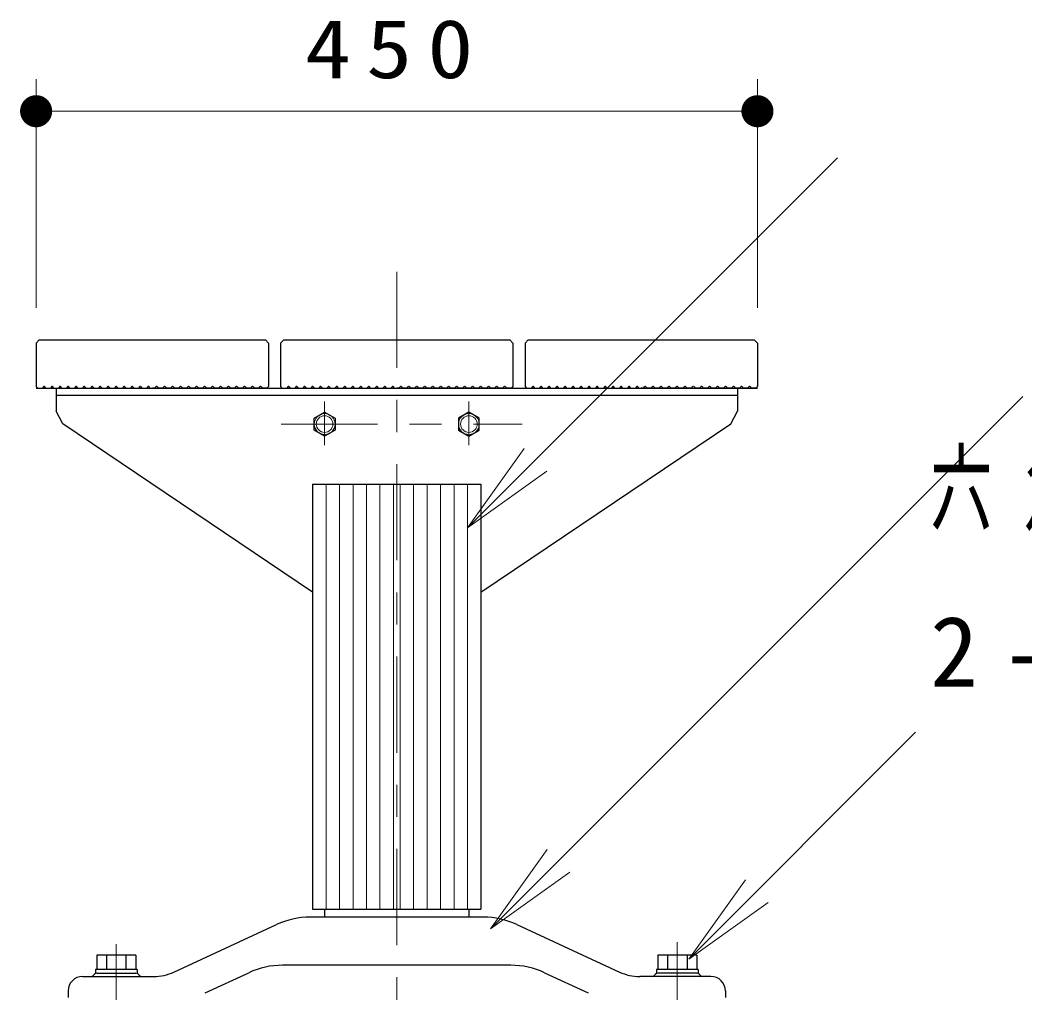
# Model space of a CAD drawing. Units: millimetres on the paper, scale 1:20. Extents: x -724 to 12, y -38 to 257.
# Drawn here: x -533.95 to -502.61, y 111.99 to 142.32 of the extents above; entities that cross this region are included whole.
import ezdxf

# ---------------------------------------------------------------- set-up
doc = ezdxf.new("R2010")
doc.units = ezdxf.units.MM
doc.linetypes.add('USER2', pattern=[6, 3, -1, 1, -1])
doc.layers.add('LY_1', color=7, linetype='Continuous', lineweight=25)
doc.styles.add('ＭＳ ゴシック', font='')
doc.styles.get('ＭＳ ゴシック').set_extended_font_data('MS Gothic')

# ---------------------------------------------------------------- blocks, each defined once
blk = doc.blocks.new('open_arrow')
at = {"color": 0, "linetype": 'Continuous', "lineweight": -2}
blk.add_lwpolyline([(7.5, 1.25), (0, 0), (7.5, -1.25)], dxfattribs=at)
blk = doc.blocks.new('filled_dot')
at = {"color": 0, "linetype": 'Continuous', "lineweight": -2, "const_width": 1.25}
blk.add_lwpolyline([(-0.625, 0, 1), (0.625, 0, 1)], format="xyb", close=True, dxfattribs=at)

msp = doc.modelspace()

# ---------------------------------------------------------------- linework, layer by layer
at = {"layer": 'LY_1', "lineweight": 13}
for p, q in [((-533.45, 133.353), (-533.45, 140.484)), ((-510.95, 133.353), (-510.95, 140.484)), ((-533.45, 139.484), (-510.95, 139.484)), ((-519.995, 126.49), (-508.453, 138.032)), ((-519.278, 113.987), (-502.672, 130.593)), ((-524.405, 127.853), (-524.405, 114.603)), ((-523.985, 127.853), (-523.985, 114.603)), ((-523.565, 127.853), (-523.565, 114.603)), ((-523.145, 127.853), (-523.145, 114.603)), ((-522.725, 127.853), (-522.725, 114.603)), ((-522.305, 127.853), (-522.305, 114.603)), ((-522.095, 127.853), (-522.095, 114.603)), ((-521.675, 127.853), (-521.675, 114.603)), ((-521.255, 127.853), (-521.255, 114.603)), ((-520.835, 127.853), (-520.835, 114.603)), ((-520.415, 127.853), (-520.415, 114.603)), ((-519.995, 127.853), (-519.995, 114.603)), ((-513.088, 113.047), (-506.017, 120.118))]:
    msp.add_line(p, q, dxfattribs=at)
at = {"layer": 'LY_1', "linetype": 'USER2', "lineweight": 13}
for p, q in [((-522.2, 134.48), (-522.2, 110.634)), ((-524.45, 130.43), (-524.45, 129.072)), ((-519.95, 130.43), (-519.95, 129.072)), ((-525.806, 129.728), (-518.29, 129.728)), ((-530.95, 113.509), (-530.95, 109.828)), ((-513.45, 113.578), (-513.45, 109.929))]:
    msp.add_line(p, q, dxfattribs=at)
at = {"layer": 'LY_1', "color": 32}
for p, q in [((-533.35, 132.353), (-533.45, 132.253)), ((-533.35, 132.353), (-526.3, 132.353)), ((-526.3, 132.353), (-526.2, 132.253)), ((-525.725, 132.353), (-525.825, 132.253)), ((-525.725, 132.353), (-518.675, 132.353)), ((-518.675, 132.353), (-518.575, 132.253)), ((-518.1, 132.353), (-518.2, 132.253)), ((-518.1, 132.353), (-511.05, 132.353)), ((-511.05, 132.353), (-510.95, 132.253)), ((-533.45, 132.253), (-533.45, 130.903)), ((-526.2, 132.253), (-526.2, 130.903)), ((-525.825, 132.253), (-525.825, 130.903)), ((-518.575, 132.253), (-518.575, 130.903)), ((-518.2, 132.253), (-518.2, 130.903)), ((-510.95, 132.253), (-510.95, 130.903)), ((-533.45, 130.903), (-533.4, 130.853)), ((-533.4, 130.853), (-533.256, 130.853)), ((-533.144, 130.853), (-533.006, 130.853)), ((-532.894, 130.853), (-532.756, 130.853)), ((-532.644, 130.853), (-532.506, 130.853)), ((-532.394, 130.853), (-532.256, 130.853)), ((-532.144, 130.853), (-532.006, 130.853)), ((-531.894, 130.853), (-531.756, 130.853)), ((-531.644, 130.853), (-531.506, 130.853)), ((-531.394, 130.853), (-531.256, 130.853)), ((-531.144, 130.853), (-531.006, 130.853)), ((-530.894, 130.853), (-530.756, 130.853)), ((-530.644, 130.853), (-530.506, 130.853)), ((-530.394, 130.853), (-530.256, 130.853)), ((-530.144, 130.853), (-530.006, 130.853)), ((-529.894, 130.853), (-529.825, 130.853)), ((-529.756, 130.853), (-529.825, 130.853)), ((-529.506, 130.853), (-529.644, 130.853)), ((-529.256, 130.853), (-529.394, 130.853)), ((-529.006, 130.853), (-529.144, 130.853)), ((-528.756, 130.853), (-528.894, 130.853)), ((-528.506, 130.853), (-528.644, 130.853)), ((-528.256, 130.853), (-528.394, 130.853)), ((-528.006, 130.853), (-528.144, 130.853)), ((-527.756, 130.853), (-527.894, 130.853)), ((-527.506, 130.853), (-527.644, 130.853)), ((-527.256, 130.853), (-527.394, 130.853)), ((-527.006, 130.853), (-527.144, 130.853)), ((-526.756, 130.853), (-526.894, 130.853)), ((-526.506, 130.853), (-526.644, 130.853)), ((-526.25, 130.853), (-526.394, 130.853)), ((-526.2, 130.903), (-526.25, 130.853)), ((-525.825, 130.903), (-525.775, 130.853)), ((-525.775, 130.853), (-525.631, 130.853)), ((-525.519, 130.853), (-525.381, 130.853)), ((-525.269, 130.853), (-525.131, 130.853)), ((-525.019, 130.853), (-524.881, 130.853)), ((-524.769, 130.853), (-524.631, 130.853)), ((-524.519, 130.853), (-524.381, 130.853)), ((-524.269, 130.853), (-524.131, 130.853)), ((-524.019, 130.853), (-523.881, 130.853)), ((-523.769, 130.853), (-523.631, 130.853)), ((-523.519, 130.853), (-523.381, 130.853)), ((-523.269, 130.853), (-523.131, 130.853)), ((-523.019, 130.853), (-522.881, 130.853)), ((-522.769, 130.853), (-522.631, 130.853)), ((-522.519, 130.853), (-522.381, 130.853)), ((-522.269, 130.853), (-522.2, 130.853)), ((-522.131, 130.853), (-522.2, 130.853)), ((-521.881, 130.853), (-522.019, 130.853)), ((-521.631, 130.853), (-521.769, 130.853)), ((-521.381, 130.853), (-521.519, 130.853)), ((-521.131, 130.853), (-521.269, 130.853)), ((-520.881, 130.853), (-521.019, 130.853)), ((-520.631, 130.853), (-520.769, 130.853)), ((-520.381, 130.853), (-520.519, 130.853)), ((-520.131, 130.853), (-520.269, 130.853)), ((-519.881, 130.853), (-520.019, 130.853)), ((-519.631, 130.853), (-519.769, 130.853)), ((-519.381, 130.853), (-519.519, 130.853)), ((-519.131, 130.853), (-519.269, 130.853)), ((-518.881, 130.853), (-519.019, 130.853)), ((-518.625, 130.853), (-518.769, 130.853)), ((-518.575, 130.903), (-518.625, 130.853)), ((-518.2, 130.903), (-518.15, 130.853)), ((-518.15, 130.853), (-518.006, 130.853)), ((-517.894, 130.853), (-517.756, 130.853)), ((-517.644, 130.853), (-517.506, 130.853)), ((-517.394, 130.853), (-517.256, 130.853)), ((-517.144, 130.853), (-517.006, 130.853)), ((-516.894, 130.853), (-516.756, 130.853)), ((-516.644, 130.853), (-516.506, 130.853)), ((-516.394, 130.853), (-516.256, 130.853)), ((-516.144, 130.853), (-516.006, 130.853)), ((-515.894, 130.853), (-515.756, 130.853)), ((-515.644, 130.853), (-515.506, 130.853)), ((-515.394, 130.853), (-515.256, 130.853)), ((-515.144, 130.853), (-515.006, 130.853)), ((-514.894, 130.853), (-514.756, 130.853)), ((-514.644, 130.853), (-514.575, 130.853)), ((-514.506, 130.853), (-514.575, 130.853)), ((-514.256, 130.853), (-514.394, 130.853)), ((-514.006, 130.853), (-514.144, 130.853)), ((-513.756, 130.853), (-513.894, 130.853)), ((-513.506, 130.853), (-513.644, 130.853)), ((-513.256, 130.853), (-513.394, 130.853)), ((-513.006, 130.853), (-513.144, 130.853)), ((-512.756, 130.853), (-512.894, 130.853)), ((-512.506, 130.853), (-512.644, 130.853)), ((-512.256, 130.853), (-512.394, 130.853)), ((-512.006, 130.853), (-512.144, 130.853)), ((-511.756, 130.853), (-511.894, 130.853)), ((-511.506, 130.853), (-511.644, 130.853)), ((-511.256, 130.853), (-511.394, 130.853)), ((-511, 130.853), (-511.144, 130.853)), ((-510.95, 130.903), (-511, 130.853))]:
    msp.add_line(p, q, dxfattribs=at)
at = {"layer": 'LY_1'}
for p, q in [((-533.45, 130.853), (-510.95, 130.853)), ((-533.21, 130.899), (-533.256, 130.853)), ((-533.144, 130.853), (-533.189, 130.899)), ((-532.96, 130.899), (-533.006, 130.853)), ((-532.894, 130.853), (-532.939, 130.899)), ((-532.825, 130.853), (-532.825, 130.128)), ((-532.71, 130.899), (-532.756, 130.853)), ((-532.644, 130.853), (-532.689, 130.899)), ((-532.46, 130.899), (-532.506, 130.853)), ((-532.394, 130.853), (-532.439, 130.899)), ((-532.21, 130.899), (-532.256, 130.853)), ((-532.144, 130.853), (-532.189, 130.899)), ((-531.96, 130.899), (-532.006, 130.853)), ((-531.894, 130.853), (-531.939, 130.899)), ((-531.71, 130.899), (-531.756, 130.853)), ((-531.644, 130.853), (-531.689, 130.899)), ((-531.46, 130.899), (-531.506, 130.853)), ((-531.394, 130.853), (-531.439, 130.899)), ((-531.21, 130.899), (-531.256, 130.853)), ((-531.144, 130.853), (-531.189, 130.899)), ((-530.96, 130.899), (-531.006, 130.853)), ((-530.894, 130.853), (-530.939, 130.899)), ((-530.71, 130.899), (-530.756, 130.853)), ((-530.644, 130.853), (-530.689, 130.899)), ((-530.46, 130.899), (-530.506, 130.853)), ((-530.394, 130.853), (-530.439, 130.899)), ((-530.21, 130.899), (-530.256, 130.853)), ((-530.144, 130.853), (-530.189, 130.899)), ((-529.96, 130.899), (-530.006, 130.853)), ((-529.894, 130.853), (-529.939, 130.899)), ((-529.756, 130.853), (-529.71, 130.899)), ((-529.689, 130.899), (-529.644, 130.853)), ((-529.506, 130.853), (-529.46, 130.899)), ((-529.439, 130.899), (-529.394, 130.853)), ((-529.256, 130.853), (-529.21, 130.899)), ((-529.189, 130.899), (-529.144, 130.853)), ((-529.006, 130.853), (-528.96, 130.899)), ((-528.939, 130.899), (-528.894, 130.853)), ((-528.756, 130.853), (-528.71, 130.899)), ((-528.689, 130.899), (-528.644, 130.853)), ((-528.506, 130.853), (-528.46, 130.899)), ((-528.439, 130.899), (-528.394, 130.853)), ((-528.256, 130.853), (-528.21, 130.899)), ((-528.189, 130.899), (-528.144, 130.853)), ((-528.006, 130.853), (-527.96, 130.899)), ((-527.939, 130.899), (-527.894, 130.853)), ((-527.756, 130.853), (-527.71, 130.899)), ((-527.689, 130.899), (-527.644, 130.853)), ((-527.506, 130.853), (-527.46, 130.899)), ((-527.439, 130.899), (-527.394, 130.853)), ((-527.256, 130.853), (-527.21, 130.899)), ((-527.189, 130.899), (-527.144, 130.853)), ((-527.006, 130.853), (-526.96, 130.899)), ((-526.939, 130.899), (-526.894, 130.853)), ((-526.756, 130.853), (-526.71, 130.899)), ((-526.689, 130.899), (-526.644, 130.853)), ((-526.506, 130.853), (-526.46, 130.899)), ((-526.439, 130.899), (-526.394, 130.853)), ((-525.585, 130.899), (-525.631, 130.853)), ((-525.519, 130.853), (-525.564, 130.899)), ((-525.335, 130.899), (-525.381, 130.853)), ((-525.269, 130.853), (-525.314, 130.899)), ((-525.085, 130.899), (-525.131, 130.853)), ((-525.019, 130.853), (-525.064, 130.899)), ((-524.835, 130.899), (-524.881, 130.853)), ((-524.769, 130.853), (-524.814, 130.899)), ((-524.585, 130.899), (-524.631, 130.853)), ((-524.519, 130.853), (-524.564, 130.899)), ((-524.335, 130.899), (-524.381, 130.853)), ((-524.269, 130.853), (-524.314, 130.899)), ((-524.085, 130.899), (-524.131, 130.853)), ((-524.019, 130.853), (-524.064, 130.899)), ((-523.835, 130.899), (-523.881, 130.853)), ((-523.769, 130.853), (-523.814, 130.899)), ((-523.585, 130.899), (-523.631, 130.853)), ((-523.519, 130.853), (-523.564, 130.899)), ((-523.335, 130.899), (-523.381, 130.853)), ((-523.269, 130.853), (-523.314, 130.899)), ((-523.085, 130.899), (-523.131, 130.853)), ((-523.019, 130.853), (-523.064, 130.899)), ((-522.835, 130.899), (-522.881, 130.853)), ((-522.769, 130.853), (-522.814, 130.899)), ((-522.585, 130.899), (-522.631, 130.853)), ((-522.519, 130.853), (-522.564, 130.899)), ((-522.335, 130.899), (-522.381, 130.853)), ((-522.269, 130.853), (-522.314, 130.899)), ((-522.131, 130.853), (-522.085, 130.899)), ((-522.064, 130.899), (-522.019, 130.853)), ((-521.881, 130.853), (-521.835, 130.899)), ((-521.814, 130.899), (-521.769, 130.853)), ((-521.631, 130.853), (-521.585, 130.899)), ((-521.564, 130.899), (-521.519, 130.853)), ((-521.381, 130.853), (-521.335, 130.899)), ((-521.314, 130.899), (-521.269, 130.853)), ((-521.131, 130.853), (-521.085, 130.899)), ((-521.064, 130.899), (-521.019, 130.853)), ((-520.881, 130.853), (-520.835, 130.899)), ((-520.814, 130.899), (-520.769, 130.853)), ((-520.631, 130.853), (-520.585, 130.899)), ((-520.564, 130.899), (-520.519, 130.853)), ((-520.381, 130.853), (-520.335, 130.899)), ((-520.314, 130.899), (-520.269, 130.853)), ((-520.131, 130.853), (-520.085, 130.899)), ((-520.064, 130.899), (-520.019, 130.853)), ((-519.881, 130.853), (-519.835, 130.899)), ((-519.814, 130.899), (-519.769, 130.853)), ((-519.631, 130.853), (-519.585, 130.899)), ((-519.564, 130.899), (-519.519, 130.853)), ((-519.381, 130.853), (-519.335, 130.899)), ((-519.314, 130.899), (-519.269, 130.853)), ((-519.131, 130.853), (-519.085, 130.899)), ((-519.064, 130.899), (-519.019, 130.853)), ((-518.881, 130.853), (-518.835, 130.899)), ((-518.814, 130.899), (-518.769, 130.853)), ((-517.96, 130.899), (-518.006, 130.853)), ((-517.894, 130.853), (-517.939, 130.899)), ((-517.71, 130.899), (-517.756, 130.853)), ((-517.644, 130.853), (-517.689, 130.899)), ((-517.46, 130.899), (-517.506, 130.853)), ((-517.394, 130.853), (-517.439, 130.899)), ((-517.21, 130.899), (-517.256, 130.853)), ((-517.144, 130.853), (-517.189, 130.899)), ((-516.96, 130.899), (-517.006, 130.853)), ((-516.894, 130.853), (-516.939, 130.899)), ((-516.71, 130.899), (-516.756, 130.853)), ((-516.644, 130.853), (-516.689, 130.899)), ((-516.46, 130.899), (-516.506, 130.853)), ((-516.394, 130.853), (-516.439, 130.899)), ((-516.21, 130.899), (-516.256, 130.853)), ((-516.144, 130.853), (-516.189, 130.899)), ((-515.96, 130.899), (-516.006, 130.853)), ((-515.894, 130.853), (-515.939, 130.899)), ((-515.71, 130.899), (-515.756, 130.853)), ((-515.644, 130.853), (-515.689, 130.899)), ((-515.46, 130.899), (-515.506, 130.853)), ((-515.394, 130.853), (-515.439, 130.899)), ((-515.21, 130.899), (-515.256, 130.853)), ((-515.144, 130.853), (-515.189, 130.899)), ((-514.96, 130.899), (-515.006, 130.853)), ((-514.894, 130.853), (-514.939, 130.899)), ((-514.71, 130.899), (-514.756, 130.853)), ((-514.644, 130.853), (-514.689, 130.899)), ((-514.506, 130.853), (-514.46, 130.899)), ((-514.439, 130.899), (-514.394, 130.853)), ((-514.256, 130.853), (-514.21, 130.899)), ((-514.189, 130.899), (-514.144, 130.853)), ((-514.006, 130.853), (-513.96, 130.899)), ((-513.939, 130.899), (-513.894, 130.853)), ((-513.756, 130.853), (-513.71, 130.899)), ((-513.689, 130.899), (-513.644, 130.853)), ((-513.506, 130.853), (-513.46, 130.899)), ((-513.439, 130.899), (-513.394, 130.853)), ((-513.256, 130.853), (-513.21, 130.899)), ((-513.189, 130.899), (-513.144, 130.853)), ((-513.006, 130.853), (-512.96, 130.899)), ((-512.939, 130.899), (-512.894, 130.853)), ((-512.756, 130.853), (-512.71, 130.899)), ((-512.689, 130.899), (-512.644, 130.853)), ((-512.506, 130.853), (-512.46, 130.899)), ((-512.439, 130.899), (-512.394, 130.853)), ((-512.256, 130.853), (-512.21, 130.899)), ((-512.189, 130.899), (-512.144, 130.853)), ((-512.006, 130.853), (-511.96, 130.899)), ((-511.939, 130.899), (-511.894, 130.853)), ((-511.756, 130.853), (-511.71, 130.899)), ((-511.689, 130.899), (-511.644, 130.853)), ((-511.575, 130.853), (-511.575, 130.128)), ((-511.506, 130.853), (-511.46, 130.899)), ((-511.439, 130.899), (-511.394, 130.853)), ((-511.256, 130.853), (-511.21, 130.899)), ((-511.189, 130.899), (-511.144, 130.853)), ((-532.825, 130.628), (-511.575, 130.628)), ((-532.618, 129.738), (-532.825, 130.128)), ((-524.775, 129.916), (-524.45, 130.104)), ((-524.45, 130.104), (-524.125, 129.916)), ((-519.95, 130.104), (-520.275, 129.916)), ((-519.625, 129.916), (-519.95, 130.104)), ((-511.782, 129.738), (-511.575, 130.128)), ((-524.775, 129.541), (-524.775, 129.916)), ((-524.125, 129.916), (-524.125, 129.541)), ((-520.275, 129.916), (-520.275, 129.541)), ((-519.625, 129.541), (-519.625, 129.916)), ((-524.825, 124.482), (-532.618, 129.738)), ((-524.45, 129.353), (-524.775, 129.541)), ((-524.125, 129.541), (-524.45, 129.353)), ((-520.275, 129.541), (-519.95, 129.353)), ((-519.95, 129.353), (-519.625, 129.541)), ((-519.575, 124.482), (-511.782, 129.738)), ((-524.825, 127.853), (-524.825, 114.603)), ((-524.825, 127.853), (-519.575, 127.853)), ((-519.575, 127.853), (-519.575, 114.603)), ((-524.825, 114.603), (-519.575, 114.603)), ((-524.45, 114.603), (-524.45, 114.353)), ((-519.95, 114.603), (-519.95, 114.353)), ((-529.15, 112.642), (-525.949, 114.122)), ((-519.5, 114.353), (-524.9, 114.353)), ((-518.451, 114.122), (-515.25, 112.642)), ((-530.344, 113.168), (-531.556, 113.168)), ((-531.556, 113.168), (-531.556, 112.718)), ((-531.253, 113.168), (-531.253, 112.718)), ((-530.647, 113.168), (-530.647, 112.718)), ((-530.344, 113.168), (-530.344, 112.718)), ((-512.844, 113.168), (-514.056, 113.168)), ((-514.056, 113.168), (-514.056, 112.718)), ((-513.753, 113.168), (-513.753, 112.718)), ((-513.147, 113.168), (-513.147, 112.718)), ((-512.844, 113.168), (-512.844, 112.718)), ((-518.639, 112.853), (-525.761, 112.853)), ((-531.671, 112.533), (-531.629, 112.574)), ((-530.3, 112.718), (-531.6, 112.718)), ((-531.6, 112.718), (-531.6, 112.603)), ((-531.559, 112.603), (-530.341, 112.603)), ((-530.3, 112.718), (-530.3, 112.603)), ((-530.271, 112.574), (-530.229, 112.532)), ((-528.174, 111.992), (-526.81, 112.622)), ((-517.59, 112.622), (-516.226, 111.992)), ((-514.129, 112.574), (-514.171, 112.532)), ((-514.1, 112.718), (-514.1, 112.603)), ((-512.8, 112.718), (-514.1, 112.718)), ((-512.841, 112.603), (-514.059, 112.603)), ((-512.8, 112.718), (-512.8, 112.603)), ((-512.729, 112.532), (-512.771, 112.574)), ((-532, 112.503), (-529.78, 112.503)), ((-512.4, 112.503), (-514.62, 112.503)), ((-532.45, 112.053), (-532.45, 111.853)), ((-511.95, 112.053), (-511.95, 111.853))]:
    msp.add_line(p, q, dxfattribs=at)
at = {"layer": 'LY_1', "lineweight": 13}
for centre, radius in [((-524.45, 129.728), 0.325), ((-524.45, 129.728), 0.26), ((-519.95, 129.728), 0.325), ((-519.95, 129.728), 0.26)]:
    msp.add_circle(centre, radius, dxfattribs=at)
at = {"layer": 'LY_1'}
for centre, radius, start, end in [((-533.2, 130.888), 0.015, 45, 135), ((-532.95, 130.888), 0.015, 45, 135), ((-532.7, 130.888), 0.015, 45, 135), ((-532.45, 130.888), 0.015, 45, 135), ((-532.2, 130.888), 0.015, 45, 135), ((-531.95, 130.888), 0.015, 45, 135), ((-531.7, 130.888), 0.015, 45, 135), ((-531.45, 130.888), 0.015, 45, 135), ((-531.2, 130.888), 0.015, 45, 135), ((-530.95, 130.888), 0.015, 45, 135), ((-530.7, 130.888), 0.015, 45, 135), ((-530.45, 130.888), 0.015, 45, 135), ((-530.2, 130.888), 0.015, 45, 135), ((-529.95, 130.888), 0.015, 45, 135), ((-529.7, 130.888), 0.015, 45, 135), ((-529.7, 130.888), 0.015, 45, 135), ((-529.45, 130.888), 0.015, 45, 135), ((-529.2, 130.888), 0.015, 45, 135), ((-528.95, 130.888), 0.015, 45, 135), ((-528.7, 130.888), 0.015, 45, 135), ((-528.45, 130.888), 0.015, 45, 135), ((-528.2, 130.888), 0.015, 45, 135), ((-527.95, 130.888), 0.015, 45, 135), ((-527.7, 130.888), 0.015, 45, 135), ((-527.45, 130.888), 0.015, 45, 135), ((-527.2, 130.888), 0.015, 45, 135), ((-526.95, 130.888), 0.015, 45, 135), ((-526.7, 130.888), 0.015, 45, 135), ((-526.45, 130.888), 0.015, 45, 135), ((-525.575, 130.888), 0.015, 45, 135), ((-525.325, 130.888), 0.015, 45, 135), ((-525.075, 130.888), 0.015, 45, 135), ((-524.825, 130.888), 0.015, 45, 135), ((-524.575, 130.888), 0.015, 45, 135), ((-524.325, 130.888), 0.015, 45, 135), ((-524.075, 130.888), 0.015, 45, 135), ((-523.825, 130.888), 0.015, 45, 135), ((-523.575, 130.888), 0.015, 45, 135), ((-523.325, 130.888), 0.015, 45, 135), ((-523.075, 130.888), 0.015, 45, 135), ((-522.825, 130.888), 0.015, 45, 135), ((-522.575, 130.888), 0.015, 45, 135), ((-522.325, 130.888), 0.015, 45, 135), ((-522.075, 130.888), 0.015, 45, 135), ((-522.075, 130.888), 0.015, 45, 135), ((-521.825, 130.888), 0.015, 45, 135), ((-521.575, 130.888), 0.015, 45, 135), ((-521.325, 130.888), 0.015, 45, 135), ((-521.075, 130.888), 0.015, 45, 135), ((-520.825, 130.888), 0.015, 45, 135), ((-520.575, 130.888), 0.015, 45, 135), ((-520.325, 130.888), 0.015, 45, 135), ((-520.075, 130.888), 0.015, 45, 135), ((-519.825, 130.888), 0.015, 45, 135), ((-519.575, 130.888), 0.015, 45, 135), ((-519.325, 130.888), 0.015, 45, 135), ((-519.075, 130.888), 0.015, 45, 135), ((-518.825, 130.888), 0.015, 45, 135), ((-517.95, 130.888), 0.015, 45, 135), ((-517.7, 130.888), 0.015, 45, 135), ((-517.45, 130.888), 0.015, 45, 135), ((-517.2, 130.888), 0.015, 45, 135), ((-516.95, 130.888), 0.015, 45, 135), ((-516.7, 130.888), 0.015, 45, 135), ((-516.45, 130.888), 0.015, 45, 135), ((-516.2, 130.888), 0.015, 45, 135), ((-515.95, 130.888), 0.015, 45, 135), ((-515.7, 130.888), 0.015, 45, 135), ((-515.45, 130.888), 0.015, 45, 135), ((-515.2, 130.888), 0.015, 45, 135), ((-514.95, 130.888), 0.015, 45, 135), ((-514.7, 130.888), 0.015, 45, 135), ((-514.45, 130.888), 0.015, 45, 135), ((-514.45, 130.888), 0.015, 45, 135), ((-514.2, 130.888), 0.015, 45, 135), ((-513.95, 130.888), 0.015, 45, 135), ((-513.7, 130.888), 0.015, 45, 135), ((-513.45, 130.888), 0.015, 45, 135), ((-513.2, 130.888), 0.015, 45, 135), ((-512.95, 130.888), 0.015, 45, 135), ((-512.7, 130.888), 0.015, 45, 135), ((-512.45, 130.888), 0.015, 45, 135), ((-512.2, 130.888), 0.015, 45, 135), ((-511.95, 130.888), 0.015, 45, 135), ((-511.7, 130.888), 0.015, 45, 135), ((-511.45, 130.888), 0.015, 45, 135), ((-511.2, 130.888), 0.015, 45, 135), ((-524.9, 111.853), 2.5, 90, 114.8206), ((-519.5, 111.853), 2.5, 65.1795, 90), ((-525.761, 110.353), 2.5, 90, 114.8206), ((-518.639, 110.353), 2.5, 65.1795, 90), ((-531.741, 112.603), 0.1, 270, 315.0005), ((-531.559, 112.503), 0.1, 90, 135), ((-530.341, 112.503), 0.1, 45, 90), ((-530.159, 112.603), 0.1, 225, 270), ((-529.78, 114.003), 1.5, 270, 294.8206), ((-514.62, 114.003), 1.5, 245.1794, 270), ((-514.241, 112.603), 0.1, 270, 315), ((-514.059, 112.503), 0.1, 90, 135), ((-512.841, 112.503), 0.1, 44.9999, 90), ((-512.659, 112.603), 0.1, 224.9995, 270), ((-532, 112.053), 0.45, 90, 180), ((-512.4, 112.053), 0.45, 0, 90)]:
    msp.add_arc(centre, radius, start, end, dxfattribs=at)

# ---------------------------------------------------------------- block references
at = {"layer": 'LY_1', "lineweight": 13, "xscale": 0.4, "yscale": 0.4}
msp.add_blockref('filled_dot', (-533.45, 139.484), dxfattribs=at)
for name, p, rotation in [('filled_dot', (-510.95, 139.484), 180), ('open_arrow', (-519.995, 126.49), 45), ('open_arrow', (-519.278, 113.987), 45), ('open_arrow', (-513.088, 113.047), 45)]:
    msp.add_blockref(name, p, dxfattribs=dict(at, rotation=rotation))

# ---------------------------------------------------------------- texts
at = {"layer": 'LY_1', "style": 'ＭＳ ゴシック'}
for s, insert, char_height, attachment_point in [('\\T1.33;\\W1.15;450', (-522.2, 140.484), 1.833, 8), ('\\T1.5;\\W0.65;六角ボルト', (-505.563, 127.618), 2.199, 4), ('\\T1.5;2-Ｍ１２X35L', (-505.563, 122.618), 2.199, 4)]:
    msp.add_mtext(s, dxfattribs=dict(at, insert=insert, char_height=char_height, attachment_point=attachment_point))

doc.saveas('drawing.dxf')
